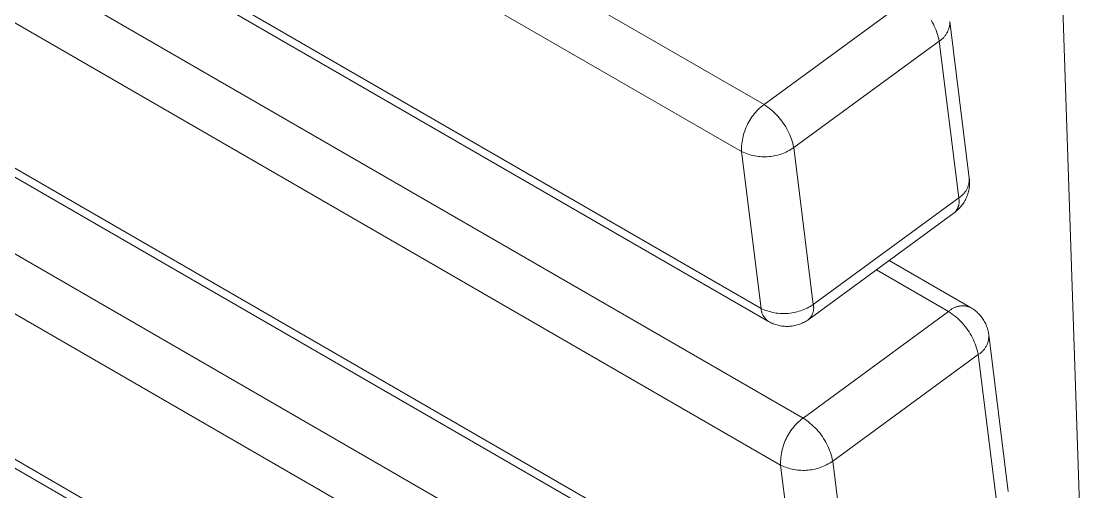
# Model space of a CAD drawing. Header units: inches. Extents: x -16 to 183, y -17 to 123.
# Drawn here: x 25.146 to 28.866, y -3.713 to -2.073 of the extents above; entities that cross this region are included whole.
import ezdxf

# ---------------------------------------------------------------- set-up
doc = ezdxf.new("R2010")
doc.units = ezdxf.units.IN
doc.layers.add('ZANO_R', color=7, linetype='Continuous', lineweight=0)

msp = doc.modelspace()

# ---------------------------------------------------------------- linework, layer by layer
at = {"layer": 'ZANO_R'}
for p, q in [((-4.99348, 16.53346), (27.73684, -2.36339)), ((27.65838, -2.52736), (-5.07193, 16.3695)), ((-5.00385, 15.82287), (27.72646, -3.07399)), ((27.75243, -3.1196), (-4.97762, 15.7771)), ((-4.85731, 15.44021), (27.873, -3.45665)), ((27.79455, -3.62061), (-4.93576, 15.27624)), ((-4.86768, 14.72961), (27.86263, -4.16724)), ((27.8886, -4.21286), (-4.84145, 14.68384)), ((-4.72114, 14.34695), (28.00917, -4.5499)), ((27.93072, -4.71387), (-4.79959, 14.18299)), ((-4.73151, 13.63636), (27.9988, -5.2605)), ((28.02477, -5.30611), (-4.70528, 13.59059)), ((28.7437, -0.99104), (28.92195, -6.25838)), ((27.73684, -2.36339), (28.24427, -1.99181)), ((28.32385, -2.07631), (28.31997, -2.06952)), ((28.32749, -2.08323), (28.32385, -2.07631)), ((28.38443, -2.08388), (28.38464, -2.08125)), ((28.38464, -2.08125), (28.38475, -2.07861)), ((28.38478, -2.07596), (28.38472, -2.07332)), ((28.38473, -2.07344), (28.4528, -2.61995)), ((28.38475, -2.07861), (28.38478, -2.07596)), ((28.3309, -2.09027), (28.32749, -2.08323)), ((28.33407, -2.09743), (28.3309, -2.09027)), ((28.33699, -2.10468), (28.33407, -2.09743)), ((28.33967, -2.11203), (28.33699, -2.10468)), ((28.3421, -2.11946), (28.33967, -2.11203)), ((28.34427, -2.12698), (28.3421, -2.11946)), ((28.37084, -2.12067), (28.37232, -2.11848)), ((28.37232, -2.11848), (28.37372, -2.11624)), ((28.37372, -2.11624), (28.37505, -2.11395)), ((28.37505, -2.11395), (28.3763, -2.11162)), ((28.3763, -2.11162), (28.37746, -2.10925)), ((28.37746, -2.10925), (28.37855, -2.10684)), ((28.37855, -2.10684), (28.37955, -2.10439)), ((28.37955, -2.10439), (28.38046, -2.10191)), ((28.38046, -2.10191), (28.38129, -2.0994)), ((28.38129, -2.0994), (28.38204, -2.09686)), ((28.38204, -2.09686), (28.38269, -2.0943)), ((28.38269, -2.0943), (28.38326, -2.09172)), ((28.38326, -2.09172), (28.38374, -2.08912)), ((28.38374, -2.08912), (28.38413, -2.08651)), ((28.38413, -2.08651), (28.38443, -2.08388)), ((28.34785, -2.1422), (27.84042, -2.51379)), ((28.34619, -2.13456), (28.34427, -2.12698)), ((28.34785, -2.1422), (28.34619, -2.13456)), ((28.34785, -2.1422), (28.35009, -2.14079)), ((28.41594, -2.68883), (28.34785, -2.1422)), ((28.35009, -2.14079), (28.35227, -2.1393)), ((28.35227, -2.1393), (28.3544, -2.13774)), ((28.3544, -2.13774), (28.35648, -2.1361)), ((28.35648, -2.1361), (28.3585, -2.1344)), ((28.3585, -2.1344), (28.36046, -2.13262)), ((28.36046, -2.13262), (28.36236, -2.13078)), ((28.36236, -2.13078), (28.36419, -2.12888)), ((28.36419, -2.12888), (28.36596, -2.12691)), ((28.36596, -2.12691), (28.36766, -2.12489)), ((28.36766, -2.12489), (28.36928, -2.1228)), ((28.36928, -2.1228), (28.37084, -2.12067)), ((27.71652, -2.3811), (27.72137, -2.37642)), ((27.72137, -2.37642), (27.72638, -2.3719)), ((27.72638, -2.3719), (27.73153, -2.36756)), ((27.73153, -2.36756), (27.73684, -2.36339)), ((27.74338, -2.36767), (27.73684, -2.36339)), ((27.74978, -2.37217), (27.74338, -2.36767)), ((27.75603, -2.37688), (27.74978, -2.37217)), ((27.76211, -2.3818), (27.75603, -2.37688)), ((27.68739, -2.4181), (27.691, -2.4124)), ((27.691, -2.4124), (27.6948, -2.40684)), ((27.6948, -2.40684), (27.69879, -2.4014)), ((27.69879, -2.4014), (27.70296, -2.3961)), ((27.70296, -2.3961), (27.70731, -2.39095)), ((27.70731, -2.39095), (27.71183, -2.38595)), ((27.71183, -2.38595), (27.71652, -2.3811)), ((27.76802, -2.38692), (27.76211, -2.3818)), ((27.77376, -2.39224), (27.76802, -2.38692)), ((27.77931, -2.39775), (27.77376, -2.39224)), ((27.78467, -2.40344), (27.77931, -2.39775)), ((27.78984, -2.40931), (27.78467, -2.40344)), ((27.7948, -2.41536), (27.78984, -2.40931)), ((27.79956, -2.42157), (27.7948, -2.41536)), ((27.66779, -2.46092), (27.66996, -2.45453)), ((27.66996, -2.45453), (27.67234, -2.44822)), ((27.67234, -2.44822), (27.67494, -2.442)), ((27.67494, -2.442), (27.67774, -2.43587)), ((27.67774, -2.43587), (27.68076, -2.42984)), ((27.68076, -2.42984), (27.68397, -2.42391)), ((27.68397, -2.42391), (27.68739, -2.4181)), ((27.8041, -2.42793), (27.79956, -2.42157)), ((27.80843, -2.43445), (27.8041, -2.42793)), ((27.81254, -2.44111), (27.80843, -2.43445)), ((27.81641, -2.4479), (27.81254, -2.44111)), ((27.82006, -2.45482), (27.81641, -2.4479)), ((27.66026, -2.49374), (27.66131, -2.48708)), ((27.66131, -2.48708), (27.6626, -2.48046)), ((27.6626, -2.48046), (27.66411, -2.47389)), ((27.66411, -2.47389), (27.66584, -2.46737)), ((27.66584, -2.46737), (27.66779, -2.46092)), ((27.82347, -2.46186), (27.82006, -2.45482)), ((27.82663, -2.46901), (27.82347, -2.46186)), ((27.82956, -2.47627), (27.82663, -2.46901)), ((27.83224, -2.48361), (27.82956, -2.47627)), ((27.83466, -2.49105), (27.83224, -2.48361)), ((27.83684, -2.49856), (27.83466, -2.49105)), ((27.6583, -2.52062), (27.65845, -2.51388)), ((27.65838, -2.52736), (27.6583, -2.52062)), ((27.65838, -2.52736), (27.66397, -2.52996)), ((27.72646, -3.07399), (27.65838, -2.52736)), ((27.65845, -2.51388), (27.65882, -2.50714)), ((27.65882, -2.50714), (27.65942, -2.50043)), ((27.65942, -2.50043), (27.66026, -2.49374)), ((27.80798, -2.53149), (27.81362, -2.52901)), ((27.81362, -2.52901), (27.81918, -2.52633)), ((27.81918, -2.52633), (27.82465, -2.52347)), ((27.82465, -2.52347), (27.83002, -2.52042)), ((27.83002, -2.52042), (27.83527, -2.51719)), ((27.83527, -2.51719), (27.84042, -2.51379)), ((27.83876, -2.50615), (27.83684, -2.49856)), ((27.84042, -2.51379), (27.83876, -2.50615)), ((27.84042, -2.51379), (27.9085, -3.06042)), ((27.66397, -2.52996), (27.66965, -2.53237)), ((27.66965, -2.53237), (27.67541, -2.53459)), ((27.67541, -2.53459), (27.68124, -2.53661)), ((27.68124, -2.53661), (27.68714, -2.53843)), ((27.68714, -2.53843), (27.69309, -2.54005)), ((27.69309, -2.54005), (27.69909, -2.54147)), ((27.69909, -2.54147), (27.70514, -2.54268)), ((27.70514, -2.54268), (27.71123, -2.54369)), ((27.71123, -2.54369), (27.71735, -2.54448)), ((27.71735, -2.54448), (27.72349, -2.54507)), ((27.72349, -2.54507), (27.72965, -2.54545)), ((27.72965, -2.54545), (27.73582, -2.54562)), ((27.73582, -2.54562), (27.74199, -2.54558)), ((27.74199, -2.54558), (27.74815, -2.54534)), ((27.74815, -2.54534), (27.75431, -2.54488)), ((27.75431, -2.54488), (27.76044, -2.54421)), ((27.76044, -2.54421), (27.76655, -2.54333)), ((27.76655, -2.54333), (27.77262, -2.54225)), ((27.77262, -2.54225), (27.77865, -2.54096)), ((27.77865, -2.54096), (27.78464, -2.53947)), ((27.78464, -2.53947), (27.79057, -2.53777)), ((27.79057, -2.53777), (27.79644, -2.53588)), ((27.79644, -2.53588), (27.80225, -2.53378)), ((27.80225, -2.53378), (27.80798, -2.53149)), ((28.45078, -2.64093), (28.45135, -2.63835)), ((28.45135, -2.63835), (28.45182, -2.63575)), ((28.45182, -2.63575), (28.45221, -2.63314)), ((28.45221, -2.63314), (28.45251, -2.63051)), ((28.45251, -2.63051), (28.45272, -2.62787)), ((28.45272, -2.62787), (28.45284, -2.62523)), ((28.45287, -2.62259), (28.4528, -2.61995)), ((28.45284, -2.62523), (28.45287, -2.62259)), ((28.45305, -2.6221), (28.45346, -2.62655)), ((28.45346, -2.62655), (28.45371, -2.63102)), ((28.45375, -2.63996), (28.45354, -2.64442)), ((28.45371, -2.63102), (28.45381, -2.63549)), ((28.45381, -2.63549), (28.45375, -2.63996)), ((28.42854, -2.67925), (28.43044, -2.67741)), ((28.43044, -2.67741), (28.43227, -2.67551)), ((28.43227, -2.67551), (28.43404, -2.67354)), ((28.43404, -2.67354), (28.43574, -2.67151)), ((28.43574, -2.67151), (28.43737, -2.66943)), ((28.43737, -2.66943), (28.43892, -2.66729)), ((28.43892, -2.66729), (28.4404, -2.6651)), ((28.4404, -2.6651), (28.44181, -2.66286)), ((28.44181, -2.66286), (28.44313, -2.66058)), ((28.44313, -2.66058), (28.44438, -2.65825)), ((28.44438, -2.65825), (28.44555, -2.65587)), ((28.44555, -2.65587), (28.44663, -2.65346)), ((28.44777, -2.6751), (28.44635, -2.67934)), ((28.44663, -2.65346), (28.44763, -2.65102)), ((28.44763, -2.65102), (28.44855, -2.64854)), ((28.44905, -2.67082), (28.44777, -2.6751)), ((28.44855, -2.64854), (28.44938, -2.64603)), ((28.45017, -2.66649), (28.44905, -2.67082)), ((28.44938, -2.64603), (28.45012, -2.64349)), ((28.45012, -2.64349), (28.45078, -2.64093)), ((28.45115, -2.66213), (28.45017, -2.66649)), ((28.45198, -2.65774), (28.45115, -2.66213)), ((28.45265, -2.65332), (28.45198, -2.65774)), ((28.45317, -2.64888), (28.45265, -2.65332)), ((28.45354, -2.64442), (28.45317, -2.64888)), ((27.9085, -3.06042), (28.41594, -2.68883)), ((28.41556, -2.71594), (28.41602, -2.71417)), ((28.41594, -2.68883), (28.41817, -2.68742)), ((28.41635, -2.69061), (28.41594, -2.68883)), ((28.41602, -2.71417), (28.41642, -2.71239)), ((28.4167, -2.69241), (28.41635, -2.69061)), ((28.41642, -2.71239), (28.41676, -2.71059)), ((28.41699, -2.69421), (28.4167, -2.69241)), ((28.41676, -2.71059), (28.41704, -2.70879)), ((28.41721, -2.69602), (28.41699, -2.69421)), ((28.41704, -2.70879), (28.41725, -2.70697)), ((28.41738, -2.69784), (28.41721, -2.69602)), ((28.41725, -2.70697), (28.4174, -2.70515)), ((28.41748, -2.69967), (28.41738, -2.69784)), ((28.4174, -2.70515), (28.41749, -2.70332)), ((28.41751, -2.7015), (28.41748, -2.69967)), ((28.41749, -2.70332), (28.41751, -2.7015)), ((28.41817, -2.68742), (28.42036, -2.68593)), ((28.42036, -2.68593), (28.42249, -2.68437)), ((28.42249, -2.68437), (28.42457, -2.68273)), ((28.42724, -2.71456), (28.42447, -2.71806)), ((28.42457, -2.68273), (28.42658, -2.68103)), ((28.42658, -2.68103), (28.42854, -2.67925)), ((28.42989, -2.71096), (28.42724, -2.71456)), ((28.43242, -2.70728), (28.42989, -2.71096)), ((28.43482, -2.7035), (28.43242, -2.70728)), ((28.43708, -2.69965), (28.43482, -2.7035)), ((28.43921, -2.69572), (28.43708, -2.69965)), ((28.44121, -2.69172), (28.43921, -2.69572)), ((28.44306, -2.68765), (28.44121, -2.69172)), ((28.44478, -2.68352), (28.44306, -2.68765)), ((28.44635, -2.67934), (28.44478, -2.68352)), ((28.40056, -2.74061), (27.89446, -3.11122)), ((28.40056, -2.74061), (28.40188, -2.73934)), ((28.40188, -2.73934), (28.40315, -2.73803)), ((28.40543, -2.73689), (28.4019, -2.73963)), ((28.40315, -2.73803), (28.40437, -2.73668)), ((28.40437, -2.73668), (28.40555, -2.73528)), ((28.40887, -2.73404), (28.40543, -2.73689)), ((28.40555, -2.73528), (28.40668, -2.73384)), ((28.40668, -2.73384), (28.40776, -2.73237)), ((28.40776, -2.73237), (28.40879, -2.73086)), ((28.40879, -2.73086), (28.40977, -2.72931)), ((28.4122, -2.73106), (28.40887, -2.73404)), ((28.40977, -2.72931), (28.41069, -2.72774)), ((28.41069, -2.72774), (28.41156, -2.72613)), ((28.41156, -2.72613), (28.41237, -2.72449)), ((28.41544, -2.72797), (28.4122, -2.73106)), ((28.41237, -2.72449), (28.41313, -2.72283)), ((28.41313, -2.72283), (28.41382, -2.72114)), ((28.41382, -2.72114), (28.41446, -2.71943)), ((28.41446, -2.71943), (28.41504, -2.71769)), ((28.41504, -2.71769), (28.41556, -2.71594)), ((28.41856, -2.72477), (28.41544, -2.72797)), ((28.42157, -2.72147), (28.41856, -2.72477)), ((28.42447, -2.71806), (28.42157, -2.72147)), ((28.1735, -2.90688), (28.45698, -3.07055)), ((28.38044, -3.08506), (28.12868, -2.93971)), ((27.72646, -3.07399), (27.73206, -3.07659)), ((27.72661, -3.07601), (27.72646, -3.07399)), ((27.72682, -3.07802), (27.72661, -3.07601)), ((27.7271, -3.08003), (27.72682, -3.07802)), ((27.72745, -3.08203), (27.7271, -3.08003)), ((27.72787, -3.08401), (27.72745, -3.08203)), ((27.72835, -3.08598), (27.72787, -3.08401)), ((27.72891, -3.08793), (27.72835, -3.08598)), ((27.73206, -3.07659), (27.73774, -3.079)), ((27.73774, -3.079), (27.74349, -3.08122)), ((27.74349, -3.08122), (27.74932, -3.08324)), ((27.74932, -3.08324), (27.75522, -3.08506)), ((27.75522, -3.08506), (27.76117, -3.08668)), ((27.76117, -3.08668), (27.76718, -3.0881)), ((27.84674, -3.08759), (27.85273, -3.0861)), ((27.85273, -3.0861), (27.85866, -3.0844)), ((27.85866, -3.0844), (27.86453, -3.0825)), ((27.86453, -3.0825), (27.87033, -3.08041)), ((27.87033, -3.08041), (27.87606, -3.07812)), ((27.873, -3.45665), (28.38044, -3.08506)), ((27.87606, -3.07812), (27.88171, -3.07563)), ((27.88171, -3.07563), (27.88727, -3.07296)), ((27.88727, -3.07296), (27.89273, -3.07009)), ((27.89273, -3.07009), (27.8981, -3.06705)), ((27.8981, -3.06705), (27.90336, -3.06382)), ((27.90336, -3.06382), (27.9085, -3.06042)), ((27.90813, -3.08753), (27.90859, -3.08576)), ((27.90891, -3.0622), (27.9085, -3.06042)), ((27.90859, -3.08576), (27.90899, -3.08397)), ((27.90926, -3.06399), (27.90891, -3.0622)), ((27.90899, -3.08397), (27.90933, -3.08218)), ((27.90955, -3.0658), (27.90926, -3.06399)), ((27.90933, -3.08218), (27.9096, -3.08037)), ((27.90978, -3.06761), (27.90955, -3.0658)), ((27.9096, -3.08037), (27.90981, -3.07856)), ((27.90994, -3.06943), (27.90978, -3.06761)), ((27.90981, -3.07856), (27.90996, -3.07673)), ((27.91004, -3.07125), (27.90994, -3.06943)), ((27.90996, -3.07673), (27.91005, -3.07491)), ((27.91008, -3.07308), (27.91004, -3.07125)), ((27.91005, -3.07491), (27.91008, -3.07308)), ((28.38044, -3.08506), (28.38229, -3.08338)), ((28.38699, -3.08934), (28.38044, -3.08506)), ((28.38229, -3.08338), (28.3842, -3.08177)), ((28.3842, -3.08177), (28.38616, -3.08022)), ((28.38616, -3.08022), (28.38818, -3.07874)), ((28.38818, -3.07874), (28.39025, -3.07733)), ((28.39025, -3.07733), (28.39236, -3.07599)), ((28.39236, -3.07599), (28.39452, -3.07473)), ((28.39452, -3.07473), (28.39672, -3.07354)), ((28.39672, -3.07354), (28.39896, -3.07243)), ((28.39896, -3.07243), (28.40123, -3.07139)), ((28.40123, -3.07139), (28.40354, -3.07044)), ((28.40354, -3.07044), (28.40589, -3.06956)), ((28.40589, -3.06956), (28.40826, -3.06877)), ((28.40826, -3.06877), (28.41065, -3.06806)), ((28.41065, -3.06806), (28.41307, -3.06743)), ((28.41307, -3.06743), (28.41552, -3.06689)), ((28.41552, -3.06689), (28.41797, -3.06643)), ((28.41797, -3.06643), (28.42045, -3.06605)), ((28.42045, -3.06605), (28.42293, -3.06576)), ((28.42293, -3.06576), (28.42542, -3.06556)), ((28.42542, -3.06556), (28.42792, -3.06544)), ((28.42792, -3.06544), (28.43042, -3.06541)), ((28.43042, -3.06541), (28.43292, -3.06547)), ((28.43292, -3.06547), (28.43542, -3.06561)), ((28.43542, -3.06561), (28.43791, -3.06584)), ((28.43791, -3.06584), (28.44039, -3.06615)), ((28.44039, -3.06615), (28.44286, -3.06655)), ((28.44286, -3.06655), (28.44531, -3.06703)), ((28.44531, -3.06703), (28.44774, -3.0676)), ((28.44774, -3.0676), (28.45016, -3.06825)), ((28.45016, -3.06825), (28.45255, -3.06899)), ((28.45255, -3.06899), (28.45491, -3.0698)), ((28.45491, -3.0698), (28.45725, -3.0707)), ((28.45725, -3.0707), (28.46103, -3.07297)), ((28.46103, -3.07297), (28.46474, -3.07538)), ((28.46474, -3.07538), (28.46836, -3.0779)), ((28.46836, -3.0779), (28.4719, -3.08055)), ((28.4719, -3.08055), (28.47534, -3.08332)), ((28.47534, -3.08332), (28.47868, -3.0862)), ((28.47868, -3.0862), (28.48193, -3.0892)), ((27.72953, -3.08986), (27.72891, -3.08793)), ((27.73022, -3.09176), (27.72953, -3.08986)), ((27.73098, -3.09364), (27.73022, -3.09176)), ((27.7318, -3.0955), (27.73098, -3.09364)), ((27.73268, -3.09732), (27.7318, -3.0955)), ((27.73363, -3.09912), (27.73268, -3.09732)), ((27.73464, -3.10087), (27.73363, -3.09912)), ((27.7357, -3.1026), (27.73464, -3.10087)), ((27.73683, -3.10428), (27.7357, -3.1026)), ((27.73802, -3.10593), (27.73683, -3.10428)), ((27.73926, -3.10753), (27.73802, -3.10593)), ((27.74055, -3.10909), (27.73926, -3.10753)), ((27.7419, -3.1106), (27.74055, -3.10909)), ((27.7433, -3.11206), (27.7419, -3.1106)), ((27.74476, -3.11348), (27.7433, -3.11206)), ((27.74626, -3.11484), (27.74476, -3.11348)), ((27.7478, -3.11616), (27.74626, -3.11484)), ((27.74939, -3.11741), (27.7478, -3.11616)), ((27.75102, -3.11861), (27.74939, -3.11741)), ((27.7527, -3.11976), (27.75102, -3.11861)), ((27.75664, -3.12193), (27.7527, -3.11976)), ((27.76066, -3.12397), (27.75664, -3.12193)), ((27.76475, -3.12586), (27.76066, -3.12397)), ((27.76718, -3.0881), (27.77323, -3.08931)), ((27.77323, -3.08931), (27.77932, -3.09031)), ((27.77932, -3.09031), (27.78543, -3.09111)), ((27.78543, -3.09111), (27.79158, -3.0917)), ((27.79158, -3.0917), (27.79773, -3.09208)), ((27.79773, -3.09208), (27.8039, -3.09225)), ((27.8039, -3.09225), (27.81007, -3.09221)), ((27.81007, -3.09221), (27.81624, -3.09196)), ((27.81624, -3.09196), (27.82239, -3.0915)), ((27.82239, -3.0915), (27.82852, -3.09084)), ((27.82852, -3.09084), (27.83463, -3.08996)), ((27.83463, -3.08996), (27.8407, -3.08888)), ((27.8407, -3.08888), (27.84674, -3.08759)), ((27.87385, -3.1238), (27.86976, -3.12571)), ((27.87786, -3.12175), (27.87385, -3.1238)), ((27.8818, -3.11956), (27.87786, -3.12175)), ((27.88566, -3.11724), (27.8818, -3.11956)), ((27.88944, -3.11478), (27.88566, -3.11724)), ((27.89313, -3.1122), (27.88944, -3.11478)), ((27.89312, -3.1122), (27.89444, -3.11093)), ((27.89444, -3.11093), (27.89571, -3.10962)), ((27.89571, -3.10962), (27.89694, -3.10826)), ((27.89694, -3.10826), (27.89812, -3.10686)), ((27.89812, -3.10686), (27.89925, -3.10543)), ((27.89925, -3.10543), (27.90033, -3.10395)), ((27.90033, -3.10395), (27.90136, -3.10244)), ((27.90136, -3.10244), (27.90233, -3.1009)), ((27.90233, -3.1009), (27.90326, -3.09932)), ((27.90326, -3.09932), (27.90412, -3.09771)), ((27.90412, -3.09771), (27.90494, -3.09608)), ((27.90494, -3.09608), (27.90569, -3.09441)), ((27.90569, -3.09441), (27.90639, -3.09272)), ((27.90639, -3.09272), (27.90703, -3.09101)), ((27.90703, -3.09101), (27.90761, -3.08928)), ((27.90761, -3.08928), (27.90813, -3.08753)), ((28.39339, -3.09384), (28.38699, -3.08934)), ((28.39963, -3.09855), (28.39339, -3.09384)), ((28.40571, -3.10347), (28.39963, -3.09855)), ((28.41163, -3.10859), (28.40571, -3.10347)), ((28.41736, -3.11391), (28.41163, -3.10859)), ((28.42291, -3.11942), (28.41736, -3.11391)), ((28.42827, -3.12511), (28.42291, -3.11942)), ((28.48193, -3.0892), (28.48507, -3.09231)), ((28.48507, -3.09231), (28.4881, -3.09552)), ((28.4881, -3.09552), (28.49102, -3.09883)), ((28.49102, -3.09883), (28.49383, -3.10224)), ((28.49383, -3.10224), (28.49652, -3.10574)), ((28.49652, -3.10574), (28.49908, -3.10934)), ((28.49908, -3.10934), (28.50153, -3.11302)), ((28.50153, -3.11302), (28.50384, -3.11678)), ((28.50384, -3.11678), (28.50603, -3.12062)), ((28.50603, -3.12062), (28.50808, -3.12453)), ((27.7689, -3.12762), (27.76475, -3.12586)), ((27.77311, -3.12922), (27.7689, -3.12762)), ((27.77737, -3.13068), (27.77311, -3.12922)), ((27.78169, -3.13199), (27.77737, -3.13068)), ((27.78604, -3.13315), (27.78169, -3.13199)), ((27.79043, -3.13415), (27.78604, -3.13315)), ((27.79486, -3.135), (27.79043, -3.13415)), ((27.79931, -3.1357), (27.79486, -3.135)), ((27.80378, -3.13624), (27.79931, -3.1357)), ((27.80827, -3.13663), (27.80378, -3.13624)), ((27.81277, -3.13686), (27.80827, -3.13663)), ((27.81727, -3.13693), (27.81277, -3.13686)), ((27.82178, -3.13684), (27.81727, -3.13693)), ((27.82628, -3.1366), (27.82178, -3.13684)), ((27.83077, -3.1362), (27.82628, -3.1366)), ((27.83524, -3.13565), (27.83077, -3.1362)), ((27.83969, -3.13493), (27.83524, -3.13565)), ((27.84411, -3.13407), (27.83969, -3.13493)), ((27.8485, -3.13305), (27.84411, -3.13407)), ((27.85285, -3.13188), (27.8485, -3.13305)), ((27.85716, -3.13056), (27.85285, -3.13188)), ((27.86141, -3.12909), (27.85716, -3.13056)), ((27.86562, -3.12747), (27.86141, -3.12909)), ((27.86976, -3.12571), (27.86562, -3.12747)), ((28.43344, -3.13098), (28.42827, -3.12511)), ((28.43841, -3.13703), (28.43344, -3.13098)), ((28.44316, -3.14324), (28.43841, -3.13703)), ((28.44771, -3.1496), (28.44316, -3.14324)), ((28.45204, -3.15612), (28.44771, -3.1496)), ((28.45614, -3.16278), (28.45204, -3.15612)), ((28.50808, -3.12453), (28.51, -3.12851)), ((28.51, -3.12851), (28.51178, -3.13255)), ((28.51178, -3.13255), (28.51342, -3.13665)), ((28.51342, -3.13665), (28.51492, -3.1408)), ((28.51492, -3.1408), (28.51628, -3.145)), ((28.51628, -3.145), (28.5175, -3.14925)), ((28.5175, -3.14925), (28.51857, -3.15353)), ((28.51857, -3.15353), (28.51949, -3.15785)), ((28.51949, -3.15785), (28.52026, -3.1622)), ((28.46002, -3.16957), (28.45614, -3.16278)), ((28.46366, -3.17649), (28.46002, -3.16957)), ((28.46707, -3.18353), (28.46366, -3.17649)), ((28.47024, -3.19068), (28.46707, -3.18353)), ((28.47316, -3.19793), (28.47024, -3.19068)), ((28.47584, -3.20528), (28.47316, -3.19793)), ((28.51472, -3.20009), (28.51572, -3.19764)), ((28.51572, -3.19764), (28.51663, -3.19517)), ((28.51663, -3.19517), (28.51746, -3.19266)), ((28.51746, -3.19266), (28.51821, -3.19012)), ((28.51821, -3.19012), (28.51886, -3.18756)), ((28.51886, -3.18756), (28.51943, -3.18498)), ((28.51943, -3.18498), (28.51991, -3.18238)), ((28.51991, -3.18238), (28.5203, -3.17976)), ((28.52026, -3.1622), (28.52089, -3.16657)), ((28.5203, -3.17976), (28.5206, -3.17714)), ((28.5206, -3.17714), (28.52081, -3.1745)), ((28.52081, -3.1745), (28.52092, -3.17186)), ((28.52095, -3.16922), (28.52089, -3.16657)), ((28.5209, -3.16669), (28.58897, -3.7132)), ((28.52092, -3.17186), (28.52095, -3.16922)), ((28.48402, -3.23546), (27.97659, -3.60704)), ((28.47827, -3.21272), (28.47584, -3.20528)), ((28.48044, -3.22023), (28.47827, -3.21272)), ((28.48236, -3.22782), (28.48044, -3.22023)), ((28.48402, -3.23546), (28.48236, -3.22782)), ((28.48402, -3.23546), (28.48626, -3.23405)), ((28.55211, -3.78209), (28.48402, -3.23546)), ((28.48626, -3.23405), (28.48844, -3.23256)), ((28.48844, -3.23256), (28.49057, -3.23099)), ((28.49057, -3.23099), (28.49265, -3.22936)), ((28.49265, -3.22936), (28.49467, -3.22765)), ((28.49467, -3.22765), (28.49663, -3.22588)), ((28.49663, -3.22588), (28.49853, -3.22404)), ((28.49853, -3.22404), (28.50036, -3.22213)), ((28.50036, -3.22213), (28.50213, -3.22017)), ((28.50213, -3.22017), (28.50382, -3.21814)), ((28.50382, -3.21814), (28.50545, -3.21606)), ((28.50545, -3.21606), (28.50701, -3.21392)), ((28.50701, -3.21392), (28.50849, -3.21173)), ((28.50849, -3.21173), (28.50989, -3.20949)), ((28.50989, -3.20949), (28.51122, -3.2072)), ((28.51122, -3.2072), (28.51246, -3.20487)), ((28.51246, -3.20487), (28.51363, -3.2025)), ((28.51363, -3.2025), (28.51472, -3.20009)), ((27.8677, -3.46081), (27.873, -3.45665)), ((27.87955, -3.46092), (27.873, -3.45665)), ((27.83097, -3.50009), (27.83496, -3.49465)), ((27.83496, -3.49465), (27.83913, -3.48936)), ((27.83913, -3.48936), (27.84348, -3.4842)), ((27.84348, -3.4842), (27.848, -3.4792)), ((27.848, -3.4792), (27.85269, -3.47436)), ((27.85269, -3.47436), (27.85754, -3.46967)), ((27.85754, -3.46967), (27.86255, -3.46516)), ((27.86255, -3.46516), (27.8677, -3.46081)), ((27.88595, -3.46542), (27.87955, -3.46092)), ((27.8922, -3.47013), (27.88595, -3.46542)), ((27.89828, -3.47505), (27.8922, -3.47013)), ((27.90419, -3.48017), (27.89828, -3.47505)), ((27.90993, -3.48549), (27.90419, -3.48017)), ((27.91548, -3.491), (27.90993, -3.48549)), ((27.92084, -3.4967), (27.91548, -3.491)), ((27.81111, -3.53526), (27.81391, -3.52913)), ((27.81391, -3.52913), (27.81692, -3.52309)), ((27.81692, -3.52309), (27.82014, -3.51717)), ((27.82014, -3.51717), (27.82356, -3.51135)), ((27.82356, -3.51135), (27.82717, -3.50566)), ((27.82717, -3.50566), (27.83097, -3.50009)), ((27.92601, -3.50257), (27.92084, -3.4967)), ((27.93097, -3.50861), (27.92601, -3.50257)), ((27.93573, -3.51482), (27.93097, -3.50861)), ((27.94027, -3.52119), (27.93573, -3.51482)), ((27.9446, -3.5277), (27.94027, -3.52119)), ((27.9487, -3.53436), (27.9446, -3.5277)), ((27.79877, -3.57371), (27.80028, -3.56714)), ((27.80028, -3.56714), (27.80201, -3.56062)), ((27.80201, -3.56062), (27.80396, -3.55417)), ((27.80396, -3.55417), (27.80612, -3.54779)), ((27.80612, -3.54779), (27.80851, -3.54148)), ((27.80851, -3.54148), (27.81111, -3.53526)), ((27.95258, -3.54115), (27.9487, -3.53436)), ((27.95623, -3.54807), (27.95258, -3.54115)), ((27.95963, -3.55511), (27.95623, -3.54807)), ((27.9628, -3.56227), (27.95963, -3.55511)), ((27.96573, -3.56952), (27.9628, -3.56227)), ((27.9684, -3.57687), (27.96573, -3.56952)), ((27.79447, -3.61387), (27.79461, -3.60713)), ((27.79461, -3.60713), (27.79499, -3.6004)), ((27.79499, -3.6004), (27.79559, -3.59368)), ((27.79559, -3.59368), (27.79643, -3.58699)), ((27.79643, -3.58699), (27.79748, -3.58033)), ((27.79748, -3.58033), (27.79877, -3.57371)), ((27.97083, -3.5843), (27.9684, -3.57687)), ((27.97301, -3.59182), (27.97083, -3.5843)), ((27.97144, -3.61045), (27.97659, -3.60704)), ((27.97493, -3.5994), (27.97301, -3.59182)), ((27.97659, -3.60704), (27.97493, -3.5994)), ((27.97659, -3.60704), (28.04467, -4.15367)), ((27.79455, -3.62061), (27.79447, -3.61387)), ((27.79455, -3.62061), (27.80014, -3.62322)), ((27.86263, -4.16724), (27.79455, -3.62061)), ((27.80014, -3.62322), (27.80582, -3.62563)), ((27.80582, -3.62563), (27.81158, -3.62785)), ((27.81158, -3.62785), (27.81741, -3.62987)), ((27.81741, -3.62987), (27.8233, -3.63169)), ((27.8233, -3.63169), (27.82926, -3.63331)), ((27.82926, -3.63331), (27.83526, -3.63473)), ((27.83526, -3.63473), (27.84131, -3.63594)), ((27.84131, -3.63594), (27.8474, -3.63694)), ((27.8474, -3.63694), (27.85352, -3.63774)), ((27.85352, -3.63774), (27.85966, -3.63833)), ((27.85966, -3.63833), (27.86582, -3.63871)), ((27.86582, -3.63871), (27.87199, -3.63888)), ((27.87199, -3.63888), (27.87816, -3.63884)), ((27.87816, -3.63884), (27.88432, -3.63859)), ((27.88432, -3.63859), (27.89047, -3.63813)), ((27.89047, -3.63813), (27.89661, -3.63746)), ((27.89661, -3.63746), (27.90272, -3.63659)), ((27.90272, -3.63659), (27.90879, -3.63551)), ((27.90879, -3.63551), (27.91482, -3.63422)), ((27.91482, -3.63422), (27.92081, -3.63272)), ((27.92081, -3.63272), (27.92674, -3.63103)), ((27.92674, -3.63103), (27.93261, -3.62913)), ((27.93261, -3.62913), (27.93842, -3.62704)), ((27.93842, -3.62704), (27.94415, -3.62474)), ((27.94415, -3.62474), (27.94979, -3.62226)), ((27.94979, -3.62226), (27.95535, -3.61958)), ((27.95535, -3.61958), (27.96082, -3.61672)), ((27.96082, -3.61672), (27.96618, -3.61368)), ((27.96618, -3.61368), (27.97144, -3.61045))]:
    msp.add_line(p, q, dxfattribs=at)

doc.saveas('drawing.dxf')
